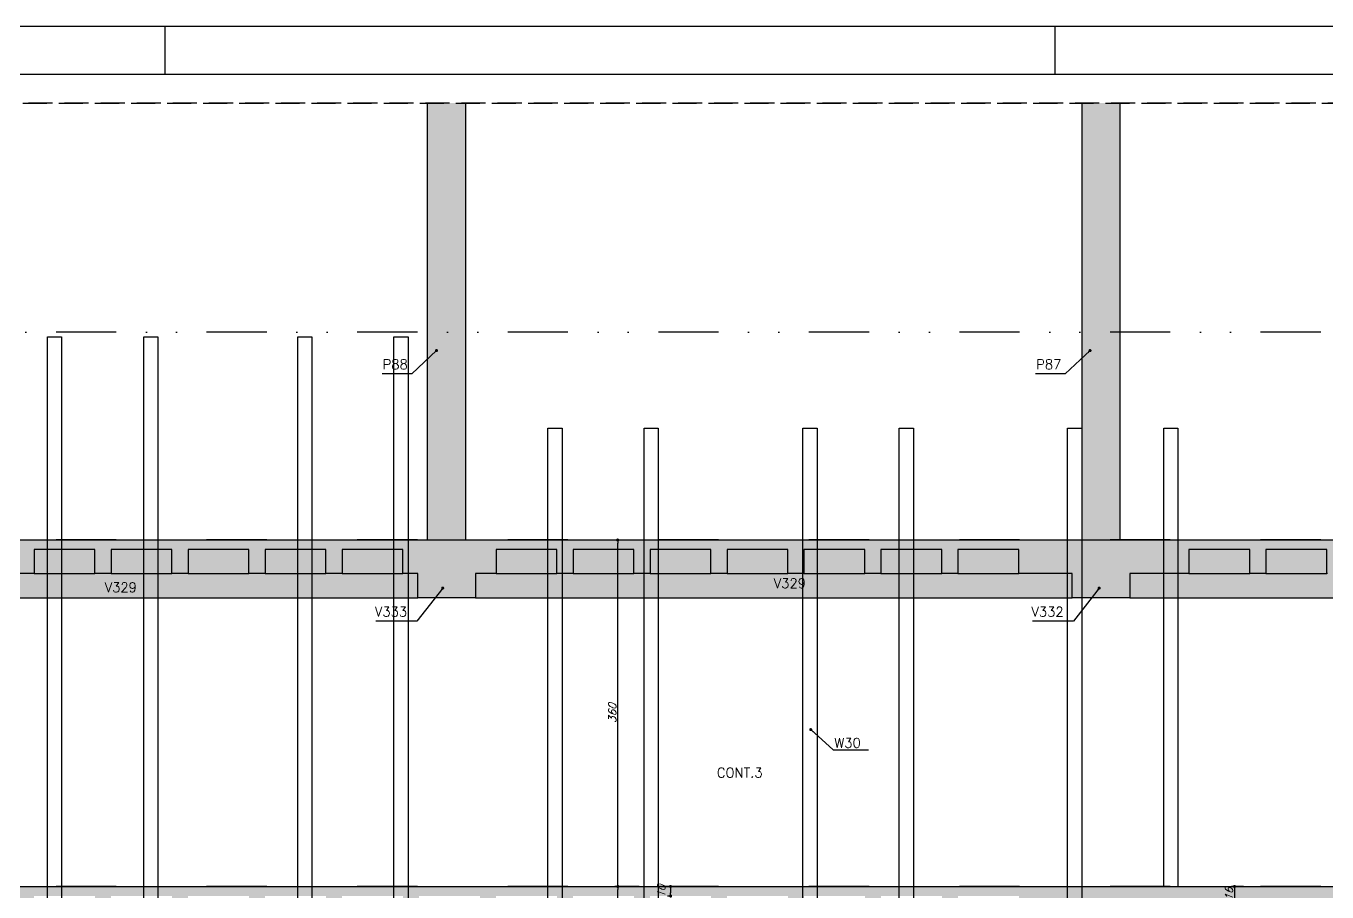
# Model space of a CAD drawing. Header units: millimetres. Extents: x 0 to 7795, y 0 to 4500.
# Drawn here: x 3951 to 5303, y 3600 to 4500 of the extents above; entities that cross this region are included whole.
import ezdxf

# ---------------------------------------------------------------- set-up
doc = ezdxf.new("R2010")
doc.units = ezdxf.units.MM
doc.header["$LTSCALE"] = 50
doc.linetypes.add('DASHED', pattern=[0.75, 0.5, -0.25])
doc.linetypes.add('DIVIDE2', pattern=[0.625, 0.25, -0.125, 0, -0.125, 0, -0.125])
for name, color, linetype in [('F-CORTE', 4, 'Continuous'), ('F-COTAS', 106, 'Continuous'), ('F-EIXOS-DET', 1, 'Continuous'), ('F-FUNDAÇÃO-VISTA', 253, 'Continuous'), ('F-LEADER', 1, 'Continuous'), ('F-MARGEM', 1, 'Continuous'), ('F-SOLIDO-CORTE', 71, 'Continuous'), ('F-TEXTO-YELLOW', 2, 'Continuous'), ('F-VISTA', 2, 'Continuous'), ('F-VISTA SÓLIDO 1', 254, 'Continuous'), ('F-VISTA SÓLIDO 3', 252, 'Continuous')]:
    doc.layers.add(name, color=color, linetype=linetype)
doc.styles.add('CP-TEXT-INCL', font='simplex.shx', dxfattribs={"oblique": 20})
doc.styles.add('MCP', font='simplex.shx')
doc.dimstyles.new('CP-COTAS-50', dxfattribs={"dimscale": 0.64, "dimtxt": 12.5, "dimasz": 5, "dimexe": 5, "dimexo": 5, "dimgap": 2.5, "dimtad": 1, "dimdec": 1, "dimdsep": 46, "dimtxsty": 'CP-TEXT-INCL', "dimblk1": 'DOT', "dimblk2": 'DOT', "dimsah": 1, "dimcen": 9, "dimclrd": 256, "dimclre": 256, "dimclrt": 256, "dimadec": 0, "dimazin": 0, "dimtfac": 1, "dimtdec": 1, "dimtmove": 2, "dimatfit": 3, "dimldrblk": 'DOT', "dimfxl": 5, "dimtolj": 1, "dimarcsym": 0})

# ---------------------------------------------------------------- blocks, each defined once
blk = doc.blocks.new('_DOT')
at = {"color": 0, "linetype": 'ByBlock'}
blk.add_line((-0.5, 0), (-1, 0), dxfattribs=at)
at = {"color": 0, "linetype": 'ByBlock', "const_width": 0.5}
blk.add_lwpolyline([(-0.25, 0, 1), (0.25, 0, 1)], format="xyb", close=True, dxfattribs=at)
blk = doc.blocks.new('A0-2L_900')
at = {"layer": 'F-MARGEM', "color": 2}
for p, q in [((81.9, 90), (81.9, 89)), ((100.4, 90), (100.4, 89))]:
    blk.add_line(p, q, dxfattribs=at)
blk.add_lwpolyline([(155.9, 0), (0, 0), (0, 90), (155.9, 90)], close=True, dxfattribs=at)
at = {"layer": 'F-MARGEM', "color": 7}
blk.add_lwpolyline([(2.5, 89), (154.9, 89), (154.9, 1), (2.5, 1)], close=True, dxfattribs=at)
blk = doc.blocks.new('*D94')
at = {"layer": 'DEFPOINTS', "color": 0, "transparency": 16777216}
for p in [(5219.2, 3605.9), (5206.5, 3589.9), (5219.2, 3589.9)]:
    blk.add_point(p, dxfattribs=at)
at = {"layer": 'F-COTAS', "lineweight": -2, "transparency": 16777216}
for p, q in [((5216, 3605.9), (5203.3, 3605.9)), ((5206.5, 3602.7), (5206.5, 3593.1)), ((5216, 3589.9), (5203.3, 3589.9))]:
    blk.add_line(p, q, dxfattribs=at)
at = {"layer": 'F-COTAS', "lineweight": -2, "transparency": 16777216, "xscale": 3.2, "yscale": 3.2, "zscale": 3.2}
for p, rotation in [((5206.5, 3605.9), 90), ((5206.5, 3589.9), 270)]:
    blk.add_blockref('_DOT', p, dxfattribs=dict(at, rotation=rotation))
at = {"layer": 'F-COTAS', "transparency": 16777216, "insert": (5200.9, 3597.9), "char_height": 8, "attachment_point": 5, "rotation": 90, "style": 'CP-TEXT-INCL'}
blk.add_mtext('\\A1;16', dxfattribs=at)
blk = doc.blocks.new('*D95')
at = {"layer": 'DEFPOINTS', "color": 0, "transparency": 16777216}
for p in [(4565.7, 3605.9), (4569.8, 3605.9), (4573.9, 3299.9)]:
    blk.add_point(p, dxfattribs=at)
at = {"layer": 'F-COTAS', "lineweight": -2, "transparency": 16777216}
for p, q in [((4566.6, 3605.9), (4562.5, 3605.9)), ((4565.7, 3303.1), (4565.7, 3602.7)), ((4570.7, 3299.9), (4562.5, 3299.9))]:
    blk.add_line(p, q, dxfattribs=at)
at = {"layer": 'F-COTAS', "lineweight": -2, "transparency": 16777216, "xscale": 3.2, "yscale": 3.2, "zscale": 3.2}
for p, rotation in [((4565.7, 3605.9), 90), ((4565.7, 3299.9), 270)]:
    blk.add_blockref('_DOT', p, dxfattribs=dict(at, rotation=rotation))
at = {"layer": 'F-COTAS', "transparency": 16777216, "insert": (4560.1, 3452.9), "char_height": 8, "attachment_point": 5, "rotation": 90, "style": 'CP-TEXT-INCL'}
blk.add_mtext('\\A1;306', dxfattribs=at)
blk = doc.blocks.new('*D96')
at = {"layer": 'DEFPOINTS', "color": 0, "transparency": 16777216}
for p in [(4620.6, 3595.9), (4623.8, 3605.9), (4623.8, 3595.9)]:
    blk.add_point(p, dxfattribs=at)
at = {"layer": 'F-COTAS', "lineweight": -2, "transparency": 16777216}
for p, q in [((4620.6, 3605.9), (4617.4, 3605.9)), ((4620.6, 3595.9), (4617.4, 3595.9)), ((4620.6, 3602.7), (4620.6, 3599.1))]:
    blk.add_line(p, q, dxfattribs=at)
at = {"layer": 'F-COTAS', "lineweight": -2, "transparency": 16777216, "xscale": 3.2, "yscale": 3.2, "zscale": 3.2}
for p, rotation in [((4620.6, 3605.9), 90), ((4620.6, 3595.9), 270)]:
    blk.add_blockref('_DOT', p, dxfattribs=dict(at, rotation=rotation))
at = {"layer": 'F-COTAS', "transparency": 16777216, "insert": (4611, 3600.9), "char_height": 8, "attachment_point": 5, "rotation": 90, "style": 'CP-TEXT-INCL'}
blk.add_mtext('\\A1;10', dxfattribs=at)
blk = doc.blocks.new('*D97')
at = {"layer": 'DEFPOINTS', "color": 0, "transparency": 16777216}
for p in [(4565.7, 3965.9), (4591.2, 3965.9), (4591.2, 3605.9)]:
    blk.add_point(p, dxfattribs=at)
at = {"layer": 'F-COTAS', "lineweight": -2, "transparency": 16777216}
for p, q in [((4588, 3965.9), (4562.5, 3965.9)), ((4565.7, 3609.1), (4565.7, 3962.7)), ((4588, 3605.9), (4562.5, 3605.9))]:
    blk.add_line(p, q, dxfattribs=at)
at = {"layer": 'F-COTAS', "lineweight": -2, "transparency": 16777216, "xscale": 3.2, "yscale": 3.2, "zscale": 3.2}
for p, rotation in [((4565.7, 3965.9), 90), ((4565.7, 3605.9), 270)]:
    blk.add_blockref('_DOT', p, dxfattribs=dict(at, rotation=rotation))
at = {"layer": 'F-COTAS', "transparency": 16777216, "insert": (4560.1, 3785.9), "char_height": 8, "attachment_point": 5, "rotation": 90, "style": 'CP-TEXT-INCL'}
blk.add_mtext('\\A1;360', dxfattribs=at)

msp = doc.modelspace()

# ---------------------------------------------------------------- hatches: boundary and pattern name
at = {"layer": 'F-SOLIDO-CORTE'}
h = msp.add_hatch(color=256, dxfattribs=at)
h.dxf.hatch_style = 1
h.paths.add_polyline_path([(5070.81, 3589.95), (5080.64, 3589.95), (5110.27, 3589.95), (5135.21, 3589.95), (5290.58, 3589.95), (5295.31, 3589.95), (5295.31, 3557.63), (5295.31, 3299.95), (5295.31, 3256.36), (5295.31, 3062.95), (5276.31, 3043.95), (5135.21, 3043.95), (5110.02, 3043.95), (5089.81, 3043.95), (5070.81, 3062.95), (5070.81, 3097.27), (5070.81, 3299.95), (5070.81, 3381.24)], flags=16)
h.paths.add_polyline_path([(4982.44, 3595.95), (4982.44, 3576.86), (4982.44, 3570.95), (4984.51, 3570.95), (4988.04, 3570.95), (4989.71, 3570.95), (5010.81, 3570.95), (5030.97, 3570.95), (5043.67, 3570.95), (5045.44, 3570.95), (5051.81, 3570.95), (5051.81, 3524.65), (5051.81, 3299.95), (5035.4, 3299.95), (5030.97, 3299.95), (4835.03, 3299.95), (4486.28, 3299.95), (4471.97, 3299.95), (4453.44, 3299.95), (4434.9, 3299.95), (4423.9, 3299.95), (4422.17, 3299.95), (4416.58, 3299.95), (4396.42, 3299.95), (4388.5, 3299.95), (4378.32, 3299.95), (4367.83, 3299.95), (4359.05, 3299.95), (4353.46, 3299.95), (4132.31, 3299.95), (4116.6, 3299.95), (3784.58, 3299.95), (3780.38, 3299.95), (3744.15, 3299.95), (3720.21, 3299.95), (3712.31, 3299.95), (3712.31, 3381.24), (3712.31, 3570.95), (3720.21, 3570.95), (3744.15, 3570.95), (3759.81, 3570.95), (3796.66, 3570.95), (3799.19, 3570.95), (3799.19, 3590.03), (3799.19, 3595.95), (3862.44, 3595.95), (3862.44, 3576.86), (3862.44, 3570.95), (3873.94, 3570.95), (3879.19, 3570.95), (3879.19, 3590.03), (3879.19, 3595.95), (3942.44, 3595.95), (3942.44, 3576.86), (3942.44, 3570.95), (3944.73, 3570.95), (3956.97, 3570.95), (3959.19, 3570.95), (3959.19, 3590.03), (3959.19, 3595.95), (4022.44, 3595.95), (4022.44, 3576.86), (4022.44, 3570.95), (4024.01, 3570.95), (4033.94, 3570.95), (4036.97, 3570.95), (4039.19, 3570.95), (4039.19, 3590.03), (4039.19, 3595.95), (4102.44, 3595.95), (4102.44, 3576.86), (4102.44, 3570.95), (4104.05, 3570.95), (4113.94, 3570.95), (4116.97, 3570.95), (4119.19, 3570.95), (4119.19, 3590.03), (4119.19, 3595.95), (4132.31, 3595.95), (4182.44, 3595.95), (4182.44, 3576.86), (4182.44, 3570.95), (4184.76, 3570.95), (4188.67, 3570.95), (4193.34, 3570.95), (4196.97, 3570.95), (4199.19, 3570.95), (4199.19, 3590.03), (4199.19, 3595.95), (4262.44, 3595.95), (4262.44, 3576.86), (4262.44, 3570.95), (4264.18, 3570.95), (4268.86, 3570.95), (4279.19, 3570.95), (4279.19, 3590.03), (4279.19, 3595.95), (4342.44, 3595.95), (4342.44, 3576.86), (4342.44, 3570.95), (4345.55, 3570.95), (4347.45, 3570.95), (4353.46, 3570.95), (4359.19, 3570.95), (4359.19, 3590.03), (4359.19, 3595.95), (4367.83, 3595.95), (4378.32, 3595.95), (4388.5, 3595.95), (4396.42, 3595.95), (4416.58, 3595.95), (4422.44, 3595.95), (4422.44, 3576.86), (4422.44, 3570.95), (4425.32, 3570.95), (4426.89, 3570.95), (4428.67, 3570.95), (4439.19, 3570.95), (4439.19, 3590.03), (4439.19, 3595.95), (4453.44, 3595.95), (4471.97, 3595.95), (4486.28, 3595.95), (4502.44, 3595.95), (4502.44, 3576.86), (4502.44, 3570.95), (4504.35, 3570.95), (4505.85, 3570.95), (4508.67, 3570.95), (4519.19, 3570.95), (4519.19, 3590.03), (4519.19, 3595.95), (4582.44, 3595.95), (4582.44, 3576.86), (4582.44, 3570.95), (4584.89, 3570.95), (4599.19, 3570.95), (4599.19, 3590.03), (4599.19, 3595.95), (4662.44, 3595.95), (4662.44, 3576.86), (4662.44, 3570.95), (4664.42, 3570.95), (4679.19, 3570.95), (4679.19, 3590.03), (4679.19, 3595.95), (4742.44, 3595.95), (4742.44, 3576.86), (4742.44, 3570.95), (4744.42, 3570.95), (4759.19, 3570.95), (4759.19, 3590.03), (4759.19, 3595.95), (4822.44, 3595.95), (4822.44, 3576.86), (4822.44, 3570.95), (4824.51, 3570.95), (4839.19, 3570.95), (4839.19, 3590.03), (4839.19, 3595.95), (4902.44, 3595.95), (4902.44, 3576.86), (4902.44, 3570.95), (4904.42, 3570.95), (4919.19, 3570.95), (4919.19, 3590.03), (4919.19, 3595.95)], flags=16)
h.paths.add_polyline_path([(5314.31, 3589.95), (5324.89, 3589.95), (5327.59, 3589.95), (5404.81, 3589.95), (5431.36, 3589.95), (5578.81, 3589.95), (5578.81, 3563.15), (5578.81, 3299.95), (5578.81, 3261.34), (5578.81, 3062.95), (5559.81, 3043.95), (5552.26, 3043.95), (5475.05, 3043.95), (5461.77, 3043.95), (5333.31, 3043.95), (5314.31, 3062.95), (5314.31, 3067.53), (5314.31, 3299.95), (5314.31, 3348.27)], flags=16)
h.paths.add_polyline_path([(3712.31, 3605.95), (3712.31, 3264.95), (3744.15, 3264.95), (3759.81, 3264.95), (3791.92, 3264.95), (3799.19, 3264.95), (3799.19, 3284.03), (3799.19, 3289.95), (3862.44, 3289.95), (3862.44, 3270.86), (3862.44, 3264.95), (3869.97, 3264.95), (3879.19, 3264.95), (3879.19, 3284.03), (3879.19, 3289.95), (3942.44, 3289.95), (3942.44, 3270.86), (3942.44, 3264.95), (3943.94, 3264.95), (3959.19, 3264.95), (3959.19, 3284.03), (3959.19, 3289.95), (4022.44, 3289.95), (4022.44, 3270.86), (4022.44, 3264.95), (4023.95, 3264.95), (4039.19, 3264.95), (4039.19, 3284.03), (4039.19, 3289.95), (4102.44, 3289.95), (4102.44, 3270.86), (4102.44, 3264.95), (4104.01, 3264.95), (4119.19, 3264.95), (4119.19, 3284.03), (4119.19, 3289.95), (4132.31, 3289.95), (4182.44, 3289.95), (4182.44, 3270.86), (4182.44, 3264.95), (4183.95, 3264.95), (4199.19, 3264.95), (4199.19, 3284.03), (4199.19, 3289.95), (4262.44, 3289.95), (4262.44, 3270.86), (4262.44, 3264.95), (4264.01, 3264.95), (4279.19, 3264.95), (4279.19, 3284.03), (4279.19, 3289.95), (4342.44, 3289.95), (4342.44, 3270.86), (4342.44, 3264.95), (4344.88, 3264.95), (4347.45, 3264.95), (4353.46, 3264.95), (4359.19, 3264.95), (4359.19, 3284.03), (4359.19, 3289.95), (4367.83, 3289.95), (4378.32, 3289.95), (4388.5, 3289.95), (4396.42, 3289.95), (4416.58, 3289.95), (4422.44, 3289.95), (4422.44, 3270.86), (4422.44, 3264.95), (4425.32, 3264.95), (4433.77, 3264.95), (4439.19, 3264.95), (4439.19, 3284.03), (4439.19, 3289.95), (4453.44, 3289.95), (4471.97, 3289.95), (4486.28, 3289.95), (4502.44, 3289.95), (4502.44, 3270.86), (4502.44, 3264.95), (4504.26, 3264.95), (4519.19, 3264.95), (4519.19, 3284.03), (4519.19, 3289.95), (4582.44, 3289.95), (4582.44, 3270.86), (4582.44, 3264.95), (4584.13, 3264.95), (4599.19, 3264.95), (4599.19, 3284.03), (4599.19, 3289.95), (4662.44, 3289.95), (4662.44, 3270.86), (4662.44, 3264.95), (4664.13, 3264.95), (4679.19, 3264.95), (4679.19, 3284.03), (4679.19, 3289.95), (4742.44, 3289.95), (4742.44, 3270.86), (4742.44, 3264.95), (4744.01, 3264.95), (4759.19, 3264.95), (4759.19, 3284.03), (4759.19, 3289.95), (4822.44, 3289.95), (4822.44, 3270.86), (4822.44, 3264.95), (4824.07, 3264.95), (4839.19, 3264.95), (4839.19, 3284.03), (4839.19, 3289.95), (4902.44, 3289.95), (4902.44, 3270.86), (4902.46, 3264.95), (4904.27, 3264.95), (4919.19, 3264.95), (4919.19, 3284.03), (4919.19, 3289.95), (4982.44, 3289.95), (4982.44, 3270.86), (4982.44, 3264.95), (4984.27, 3264.95), (4987.28, 3264.95), (4989.71, 3264.95), (5010.81, 3264.95), (5030.97, 3264.95), (5035.4, 3264.95), (5051.81, 3264.95), (5051.81, 3226.62), (5051.81, 3023.95), (5065.77, 3023.95), (5070.81, 3023.95), (5080.64, 3023.95), (5110.27, 3023.95), (5135.21, 3023.95), (5290.58, 3023.95), (5295.31, 3023.95), (5311.31, 3023.95), (5314.31, 3023.95), (5461.77, 3023.95), (5475.05, 3023.95), (5552.26, 3023.95), (5578.81, 3023.95), (5597.81, 3023.95), (5597.81, 3062.55), (5597.81, 3283.95), (5615.51, 3283.95), (5624.1, 3283.95), (5643.08, 3283.95), (5815.94, 3283.95), (5824.81, 3283.95), (5824.81, 3286.18), (5824.81, 3299.95), (5815.94, 3299.95), (5643.08, 3299.95), (5624.1, 3299.95), (5615.51, 3299.95), (5597.81, 3299.95), (5597.81, 3342.74), (5597.81, 3589.95), (5615.51, 3589.95), (5624.1, 3589.95), (5643.08, 3589.95), (5815.94, 3589.95), (5818.84, 3589.95), (5824.81, 3589.95), (5824.81, 3592.18), (5824.81, 3605.95), (5818.84, 3605.95), (5815.94, 3605.95), (5643.08, 3605.95), (5624.1, 3605.95), (5615.51, 3605.95), (5597.81, 3605.95), (5595.16, 3605.95), (5578.81, 3605.95), (5431.36, 3605.95), (5404.81, 3605.95), (5327.59, 3605.95), (5324.89, 3605.95), (5314.31, 3605.95), (5311.31, 3605.95), (5295.31, 3605.95), (5290.58, 3605.95), (5135.21, 3605.95), (5110.02, 3605.95), (5080.64, 3605.95), (5070.81, 3605.95), (5065.77, 3605.95), (5051.81, 3605.95), (5043.67, 3605.95), (5030.97, 3605.95), (4835.03, 3605.95), (4486.28, 3605.95), (4471.97, 3605.95), (4453.44, 3605.95), (4434.9, 3605.95), (4422.17, 3605.95), (4416.58, 3605.95), (4396.42, 3605.95), (4388.5, 3605.95), (4378.32, 3605.95), (4367.83, 3605.95), (4359.05, 3605.95), (4353.46, 3605.95), (4132.31, 3605.95), (4116.6, 3605.95), (3784.58, 3605.95), (3780.38, 3605.95), (3744.15, 3605.95)])
h.paths.add_polyline_path([(3712.31, 3965.95), (3712.31, 3930.95), (3741.54, 3930.95), (3799.19, 3930.95), (3799.19, 3950.04), (3799.19, 3955.95), (3862.44, 3955.95), (3862.44, 3936.86), (3862.44, 3930.95), (3872.06, 3930.95), (3879.19, 3930.95), (3879.19, 3950.04), (3879.19, 3955.95), (3942.44, 3955.95), (3942.44, 3936.86), (3942.44, 3930.95), (3955.87, 3930.95), (3959.19, 3930.95), (3959.19, 3950.04), (3959.19, 3955.95), (4022.44, 3955.95), (4022.44, 3936.86), (4022.44, 3930.95), (4029.25, 3930.95), (4032.06, 3930.95), (4035.87, 3930.95), (4039.19, 3930.95), (4039.19, 3950.04), (4039.19, 3955.95), (4056.02, 3955.95), (4073.05, 3955.95), (4088.36, 3955.95), (4102.44, 3955.95), (4102.44, 3936.86), (4102.44, 3930.95), (4112.06, 3930.95), (4115.87, 3930.95), (4119.19, 3930.95), (4119.19, 3950.04), (4119.19, 3955.95), (4182.44, 3955.95), (4182.44, 3936.86), (4182.44, 3930.95), (4184.72, 3930.95), (4199.19, 3930.95), (4199.19, 3950.04), (4199.19, 3955.95), (4262.44, 3955.95), (4262.44, 3936.86), (4262.44, 3930.95), (4267.69, 3930.95), (4279.19, 3930.95), (4279.19, 3950.04), (4279.19, 3955.95), (4342.44, 3955.95), (4342.44, 3936.86), (4342.44, 3930.95), (4346.33, 3930.95), (4349.81, 3930.95), (4357.81, 3930.95), (4357.81, 3905.95), (4363.18, 3905.95), (4370.51, 3905.95), (4379.43, 3905.95), (4388.12, 3905.95), (4405.11, 3905.95), (4413.64, 3905.95), (4417.81, 3905.95), (4417.81, 3930.95), (4421.74, 3930.95), (4425.42, 3930.95), (4439.19, 3930.95), (4439.19, 3950.04), (4439.19, 3955.95), (4444.22, 3955.95), (4468.74, 3955.95), (4502.44, 3955.95), (4502.44, 3936.86), (4502.44, 3930.95), (4504.54, 3930.95), (4506.91, 3930.95), (4519.19, 3930.95), (4519.19, 3950.04), (4519.19, 3955.95), (4582.44, 3955.95), (4582.44, 3936.86), (4582.44, 3930.95), (4584.04, 3930.95), (4599.19, 3930.95), (4599.19, 3950.04), (4599.19, 3955.95), (4662.44, 3955.95), (4662.44, 3936.86), (4662.44, 3930.95), (4679.19, 3930.95), (4679.19, 3950.04), (4679.19, 3955.95), (4742.44, 3955.95), (4742.44, 3936.86), (4742.44, 3930.95), (4759.19, 3930.95), (4759.19, 3950.04), (4759.19, 3955.95), (4764.14, 3955.95), (4822.44, 3955.95), (4822.44, 3936.86), (4822.44, 3930.95), (4839.19, 3930.95), (4839.19, 3950.04), (4839.19, 3955.95), (4902.44, 3955.95), (4902.44, 3936.86), (4902.44, 3930.95), (4905.89, 3930.95), (4919.19, 3930.95), (4919.19, 3950.04), (4919.19, 3955.95), (4982.44, 3955.95), (4982.44, 3936.86), (4982.44, 3930.95), (4986.91, 3930.95), (5002.3, 3930.95), (5004.8, 3930.95), (5033.88, 3930.95), (5037.81, 3930.95), (5037.81, 3905.95), (5043.18, 3905.95), (5050.51, 3905.95), (5059.43, 3905.95), (5068.12, 3905.95), (5085.11, 3905.95), (5093.64, 3905.95), (5097.81, 3905.95), (5097.81, 3930.95), (5103.22, 3930.95), (5113.69, 3930.95), (5154.71, 3930.95), (5159.19, 3930.95), (5159.19, 3950.04), (5159.19, 3955.95), (5196.23, 3955.95), (5222.44, 3955.95), (5222.44, 3936.86), (5222.44, 3930.95), (5239.19, 3930.95), (5239.19, 3950.04), (5239.19, 3955.95), (5302.44, 3955.95), (5302.44, 3936.86), (5302.44, 3930.95), (5319.19, 3930.95), (5319.19, 3950.04), (5319.19, 3955.95), (5382.44, 3955.95), (5382.44, 3936.86), (5382.44, 3930.95), (5399.19, 3930.95), (5399.19, 3950.04), (5399.19, 3955.95), (5462.44, 3955.95), (5462.44, 3936.86), (5462.44, 3930.95), (5479.19, 3930.95), (5479.19, 3950.04), (5479.19, 3955.95), (5542.44, 3955.95), (5542.44, 3936.86), (5542.44, 3930.95), (5544.14, 3930.95), (5559.19, 3930.95), (5559.19, 3950.04), (5559.19, 3955.95), (5622.44, 3955.95), (5622.44, 3936.86), (5622.44, 3930.95), (5624.14, 3930.95), (5639.19, 3930.95), (5639.19, 3950.04), (5639.19, 3955.95), (5702.44, 3955.95), (5702.44, 3936.86), (5702.44, 3930.95), (5705.16, 3930.95), (5715.3, 3930.95), (5727.81, 3930.95), (5727.81, 3905.95), (5773.49, 3905.95), (5787.81, 3905.95), (5787.81, 3920.28), (5787.81, 3935.95), (5792.99, 3935.95), (5824.81, 3935.95), (5824.81, 3938.05), (5824.81, 3950.95), (5792.99, 3950.95), (5787.81, 3950.95), (5787.81, 3965.95), (5773.49, 3965.95), (5727.81, 3965.95), (5481.27, 3965.95), (5469.09, 3965.95), (5196.23, 3965.95), (5109.88, 3965.95), (5106.77, 3965.95), (5101.74, 3965.95), (5097.81, 3965.95), (5092.44, 3965.95), (5085.11, 3965.95), (5068.12, 3965.95), (5059.43, 3965.95), (5050.51, 3965.95), (5043.18, 3965.95), (5037.81, 3965.95), (5033.88, 3965.95), (4764.14, 3965.95), (4747.73, 3965.95), (4468.06, 3965.95), (4444.22, 3965.95), (4441.1, 3965.95), (4421.74, 3965.95), (4417.81, 3965.95), (4412.44, 3965.95), (4405.11, 3965.95), (4388.12, 3965.95), (4379.43, 3965.95), (4370.51, 3965.95), (4363.18, 3965.95), (4357.81, 3965.95), (4088.36, 3965.95), (4073.05, 3965.95), (4056.02, 3965.95), (3862.51, 3965.95), (3799.63, 3965.95)])
at = {"layer": 'F-VISTA SÓLIDO 1'}
h = msp.add_hatch(color=256, dxfattribs=at)
h.dxf.hatch_style = 1
h.paths.add_polyline_path([(4407.81, 4420), (4367.81, 4420), (4367.81, 4181.95), (4367.81, 3965.95), (4370.51, 3965.95), (4379.43, 3965.95), (4388.12, 3965.95), (4405.11, 3965.95), (4407.81, 3965.95), (4407.81, 4181.95)])
h = msp.add_hatch(color=256, dxfattribs=at)
h.dxf.hatch_style = 1
h.paths.add_polyline_path([(5087.81, 4420), (5047.81, 4420), (5047.81, 4181.95), (5047.81, 3965.95), (5050.51, 3965.95), (5059.43, 3965.95), (5068.12, 3965.95), (5085.11, 3965.95), (5087.81, 3965.95), (5087.81, 4181.95)])
h = msp.add_hatch(color=256, dxfattribs=at)
h.dxf.hatch_style = 1
h.paths.add_polyline_path([(4357.81, 3930.95), (3712.31, 3930.95), (3712.31, 3905.95), (4357.81, 3905.95)])
h = msp.add_hatch(color=256, dxfattribs=at)
h.dxf.hatch_style = 1
h.paths.add_polyline_path([(5037.81, 3930.95), (4417.81, 3930.95), (4417.81, 3905.95), (5037.81, 3905.95)])
h = msp.add_hatch(color=256, dxfattribs=at)
h.dxf.hatch_style = 1
h.paths.add_polyline_path([(5727.81, 3930.95), (5097.81, 3930.95), (5097.81, 3905.95), (5727.81, 3905.95)])
at = {"layer": 'F-VISTA SÓLIDO 3'}
h = msp.add_hatch(color=256, dxfattribs=at)
h.dxf.hatch_style = 1
h.paths.add_polyline_path([(4022.44, 3955.95), (3959.19, 3955.95), (3959.19, 3950.04), (3959.19, 3930.95), (4022.44, 3930.95), (4022.44, 3936.86)])
h = msp.add_hatch(color=256, dxfattribs=at)
h.dxf.hatch_style = 1
h.paths.add_polyline_path([(4102.44, 3955.95), (4088.36, 3955.95), (4073.05, 3955.95), (4056.02, 3955.95), (4039.19, 3955.95), (4039.19, 3950.04), (4039.19, 3930.95), (4086.77, 3930.95), (4102.44, 3930.95), (4102.44, 3936.86)])
h = msp.add_hatch(color=256, dxfattribs=at)
h.dxf.hatch_style = 1
h.paths.add_polyline_path([(4182.44, 3936.86), (4182.44, 3955.95), (4119.19, 3955.95), (4119.19, 3950.04), (4119.19, 3930.95), (4182.44, 3930.95)])
h = msp.add_hatch(color=256, dxfattribs=at)
h.dxf.hatch_style = 1
h.paths.add_polyline_path([(4262.44, 3955.95), (4199.19, 3955.95), (4199.19, 3950.04), (4199.19, 3930.95), (4262.44, 3930.95), (4262.44, 3936.86)])
h = msp.add_hatch(color=256, dxfattribs=at)
h.dxf.hatch_style = 1
h.paths.add_polyline_path([(4342.44, 3955.95), (4279.19, 3955.95), (4279.19, 3950.04), (4279.19, 3930.95), (4342.44, 3930.95), (4342.44, 3936.86)])
h = msp.add_hatch(color=256, dxfattribs=at)
h.dxf.hatch_style = 1
h.paths.add_polyline_path([(4502.44, 3955.95), (4468.74, 3955.95), (4444.22, 3955.95), (4439.19, 3955.95), (4439.19, 3950.04), (4439.19, 3930.95), (4453.76, 3930.95), (4502.44, 3930.95), (4502.44, 3936.86)])
h = msp.add_hatch(color=256, dxfattribs=at)
h.dxf.hatch_style = 1
h.paths.add_polyline_path([(4582.44, 3955.95), (4519.19, 3955.95), (4519.19, 3950.04), (4519.19, 3930.95), (4582.44, 3930.95), (4582.44, 3936.86)])
h = msp.add_hatch(color=256, dxfattribs=at)
h.dxf.hatch_style = 1
h.paths.add_polyline_path([(4662.44, 3955.95), (4599.19, 3955.95), (4599.19, 3950.04), (4599.19, 3930.95), (4662.44, 3930.95), (4662.44, 3936.86)])
h = msp.add_hatch(color=256, dxfattribs=at)
h.dxf.hatch_style = 1
h.paths.add_polyline_path([(4742.44, 3955.95), (4679.19, 3955.95), (4679.19, 3950.04), (4679.19, 3930.95), (4742.44, 3930.95), (4742.44, 3936.86)])
h = msp.add_hatch(color=256, dxfattribs=at)
h.dxf.hatch_style = 1
h.paths.add_polyline_path([(4822.44, 3955.95), (4764.14, 3955.95), (4759.19, 3955.95), (4759.19, 3950.04), (4759.19, 3930.95), (4779.48, 3930.95), (4822.44, 3930.95), (4822.44, 3936.86)])
h = msp.add_hatch(color=256, dxfattribs=at)
h.dxf.hatch_style = 1
h.paths.add_polyline_path([(4902.44, 3955.95), (4839.19, 3955.95), (4839.19, 3950.04), (4839.19, 3930.95), (4902.44, 3930.95), (4902.44, 3936.86)])
h = msp.add_hatch(color=256, dxfattribs=at)
h.dxf.hatch_style = 1
h.paths.add_polyline_path([(4982.44, 3955.95), (4919.19, 3955.95), (4919.19, 3950.04), (4919.19, 3930.95), (4982.44, 3930.95), (4982.44, 3936.86)])
h = msp.add_hatch(color=256, dxfattribs=at)
h.dxf.hatch_style = 1
h.paths.add_polyline_path([(5222.44, 3955.95), (5196.23, 3955.95), (5159.19, 3955.95), (5159.19, 3950.04), (5159.19, 3930.95), (5222.44, 3930.95), (5222.44, 3936.86)])
h = msp.add_hatch(color=256, dxfattribs=at)
h.dxf.hatch_style = 1
h.paths.add_polyline_path([(5302.44, 3955.95), (5239.19, 3955.95), (5239.19, 3950.04), (5239.19, 3930.95), (5302.44, 3930.95), (5302.44, 3936.86)])

# ---------------------------------------------------------------- linework, layer by layer
at = {"color": 1, "linetype": 'DASHED'}
msp.add_lwpolyline([(3609.94, 4420), (6078.39, 4420), (6078.39, 2798.95), (3424.68, 2798.95), (3516.99, 3566.67), (3463.9, 3588.29), (3564.37, 3577.81), (3511.28, 3599.43)], close=True, dxfattribs=at)
msp.add_lwpolyline([(6078.39, 2798.95), (6078.39, 4420), (3609.94, 4420)], dxfattribs=at)
at = {"layer": 'F-CORTE'}
for points in [[(3862.51, 3965.95), (4056.02, 3965.95), (4073.05, 3965.95), (4088.36, 3965.95), (4357.81, 3965.95), (4363.18, 3965.95), (4370.51, 3965.95), (4379.43, 3965.95), (4388.12, 3965.95), (4405.11, 3965.95), (4412.44, 3965.95), (4417.81, 3965.95), (4421.74, 3965.95), (4441.1, 3965.95), (4444.22, 3965.95), (4468.06, 3965.95), (4747.73, 3965.95), (4764.14, 3965.95), (5033.88, 3965.95), (5037.81, 3965.95), (5043.18, 3965.95), (5050.51, 3965.95), (5059.43, 3965.95), (5068.12, 3965.95), (5085.11, 3965.95), (5092.44, 3965.95), (5097.81, 3965.95), (5101.74, 3965.95), (5106.77, 3965.95), (5109.88, 3965.95), (5196.23, 3965.95), (5469.09, 3965.95)], [(5303.09, 3930.95), (5302.44, 3930.95), (5302.44, 3936.86), (5302.44, 3955.95), (5239.19, 3955.95), (5239.19, 3950.04), (5239.19, 3930.95), (5223.8, 3930.95), (5223.78, 3930.95), (5223.67, 3930.95), (5223.62, 3930.95), (5222.44, 3930.95), (5222.44, 3936.86), (5222.44, 3955.95), (5196.23, 3955.95), (5159.19, 3955.95), (5159.19, 3950.04), (5159.19, 3930.95), (5154.71, 3930.95), (5113.69, 3930.95), (5103.22, 3930.95), (5097.81, 3930.95), (5097.81, 3905.95), (5093.64, 3905.95), (5085.11, 3905.95), (5068.12, 3905.95), (5059.43, 3905.95), (5050.51, 3905.95), (5043.18, 3905.95), (5038.82, 3905.95), (5037.81, 3905.95), (5037.81, 3930.95), (5033.88, 3930.95), (5004.8, 3930.95), (5002.3, 3930.95), (4986.91, 3930.95), (4983.78, 3930.95), (4983.67, 3930.95), (4983.62, 3930.95), (4983.08, 3930.95), (4983.07, 3930.95), (4982.44, 3930.95), (4982.44, 3936.86), (4982.44, 3955.95), (4919.19, 3955.95), (4919.19, 3950.04), (4919.19, 3930.95), (4905.89, 3930.95), (4902.44, 3930.95), (4902.44, 3936.86), (4902.44, 3955.95), (4839.19, 3955.95), (4839.19, 3950.04), (4839.19, 3930.95), (4823.8, 3930.95), (4823.78, 3930.95), (4823.73, 3930.95), (4823.72, 3930.95), (4823.48, 3930.95), (4822.44, 3930.95), (4822.44, 3936.86), (4822.44, 3955.95), (4764.14, 3955.95), (4759.19, 3955.95), (4759.19, 3950.04), (4759.19, 3930.95), (4743.72, 3930.95), (4743.66, 3930.95), (4743.62, 3930.95), (4743.44, 3930.95), (4743.2, 3930.95), (4742.44, 3930.95), (4742.44, 3936.86), (4742.44, 3955.95), (4679.19, 3955.95), (4679.19, 3950.04), (4679.19, 3930.95), (4663.72, 3930.95), (4663.66, 3930.95), (4663.62, 3930.95), (4663.52, 3930.95), (4662.44, 3930.95), (4662.44, 3936.86), (4662.44, 3955.95), (4599.19, 3955.95), (4599.19, 3950.04), (4599.19, 3930.95), (4584.04, 3930.95), (4583.66, 3930.95), (4583.62, 3930.95), (4583.52, 3930.95), (4582.44, 3930.95), (4582.44, 3936.86), (4582.44, 3955.95), (4519.19, 3955.95), (4519.19, 3950.04), (4519.19, 3930.95), (4506.91, 3930.95), (4504.54, 3930.95), (4503.8, 3930.95), (4503.67, 3930.95), (4503.62, 3930.95), (4503.61, 3930.95), (4502.44, 3930.95), (4502.44, 3936.86), (4502.44, 3955.95), (4468.74, 3955.95), (4444.22, 3955.95), (4439.19, 3955.95), (4439.19, 3950.04), (4439.19, 3930.95), (4425.42, 3930.95), (4421.74, 3930.95), (4417.81, 3930.95), (4417.81, 3905.95), (4413.64, 3905.95), (4405.11, 3905.95), (4388.12, 3905.95), (4379.43, 3905.95), (4370.51, 3905.95), (4363.18, 3905.95), (4358.82, 3905.95), (4357.81, 3905.95), (4357.81, 3930.95), (4349.81, 3930.95), (4346.33, 3930.95), (4342.44, 3930.95), (4342.44, 3936.86), (4342.44, 3955.95), (4279.19, 3955.95), (4279.19, 3950.04), (4279.19, 3930.95), (4267.69, 3930.95), (4262.44, 3930.95), (4262.44, 3936.86), (4262.44, 3955.95), (4199.19, 3955.95), (4199.19, 3950.04), (4199.19, 3930.95), (4184.72, 3930.95), (4182.44, 3930.95), (4182.44, 3936.86), (4182.44, 3955.95), (4119.19, 3955.95), (4119.19, 3950.04), (4119.19, 3930.95), (4115.87, 3930.95), (4112.06, 3930.95), (4102.44, 3930.95), (4102.44, 3936.86), (4102.44, 3955.95), (4088.36, 3955.95), (4073.05, 3955.95), (4056.02, 3955.95), (4039.19, 3955.95), (4039.19, 3950.04), (4039.19, 3930.95), (4035.87, 3930.95), (4032.06, 3930.95), (4029.25, 3930.95), (4022.44, 3930.95), (4022.44, 3936.86), (4022.44, 3955.95), (3959.19, 3955.95), (3959.19, 3950.04), (3959.19, 3930.95), (3955.87, 3930.95), (3942.44, 3930.95)], [(3784.58, 3605.95), (4116.6, 3605.95), (4132.31, 3605.95), (4353.46, 3605.95), (4359.05, 3605.95), (4367.83, 3605.95), (4378.32, 3605.95), (4388.5, 3605.95), (4396.42, 3605.95), (4416.58, 3605.95), (4422.17, 3605.95), (4434.9, 3605.95), (4453.44, 3605.95), (4471.97, 3605.95), (4486.28, 3605.95), (4835.03, 3605.95), (5030.97, 3605.95), (5043.67, 3605.95), (5051.81, 3605.95), (5065.77, 3605.95), (5070.81, 3605.95), (5080.64, 3605.95), (5110.02, 3605.95), (5135.21, 3605.95), (5290.58, 3605.95), (5295.31, 3605.95), (5311.31, 3605.95)]]:
    msp.add_lwpolyline(points, dxfattribs=at)
at = {"layer": 'F-EIXOS-DET', "color": 1, "linetype": 'DIVIDE2', "ltscale": 5}
for p, q in [((6078.39, 4181.95), (3581.32, 4181.95)), ((6078.39, 3965.95), (3555.35, 3965.95)), ((6078.39, 3605.95), (3512.07, 3605.95))]:
    msp.add_line(p, q, dxfattribs=at)
at = {"layer": 'F-FUNDAÇÃO-VISTA'}
for p, q in [((5133.11, 4081.95), (5147.81, 4081.95)), ((5133.11, 3605.95), (5133.11, 4081.95)), ((5147.81, 4081.95), (5147.81, 3605.95))]:
    msp.add_line(p, q, dxfattribs=at)
for points in [[(3973.11, 2798.95), (3973.11, 4176.95), (3987.81, 4176.95), (3987.81, 2798.95)], [(4073.11, 2798.95), (4073.11, 4176.95), (4087.81, 4176.95), (4087.81, 2798.95)], [(4233.08, 2798.95), (4233.08, 4176.95), (4247.78, 4176.95), (4247.78, 2798.95)], [(4333.08, 2798.95), (4333.08, 4176.95), (4347.78, 4176.95), (4347.78, 2798.95)], [(4493.11, 2798.95), (4493.11, 4081.95), (4507.81, 4081.95), (4507.81, 2798.95)], [(4593.11, 2798.95), (4593.11, 4081.95), (4607.81, 4081.95), (4607.81, 2798.95)], [(4758.11, 2798.95), (4758.11, 4081.95), (4772.81, 4081.95), (4772.81, 2798.95)], [(4858.11, 2798.95), (4858.11, 4081.95), (4872.81, 4081.95), (4872.81, 2798.95)], [(5033.11, 2798.95), (5033.11, 4081.95), (5047.81, 4081.95), (5047.81, 2798.95)]]:
    msp.add_lwpolyline(points, dxfattribs=at)
at = {"layer": 'F-VISTA', "linetype": 'Continuous'}
for p, q in [((4367.81, 4420), (4367.81, 4181.95)), ((4407.81, 4181.95), (4407.81, 4420)), ((5047.81, 4420), (5047.81, 4181.95)), ((5087.81, 4181.95), (5087.81, 4420)), ((4367.81, 4181.95), (4367.81, 3965.95)), ((4407.81, 3965.95), (4407.81, 4181.95)), ((5047.81, 4181.95), (5047.81, 3965.95)), ((5087.81, 3965.95), (5087.81, 4181.95)), ((3959.19, 3930.95), (4022.44, 3930.95)), ((4039.19, 3930.95), (4086.77, 3930.95)), ((4086.77, 3930.95), (4102.44, 3930.95)), ((4119.19, 3930.95), (4182.44, 3930.95)), ((4199.19, 3930.95), (4262.44, 3930.95)), ((4279.19, 3930.95), (4342.44, 3930.95)), ((4439.19, 3930.95), (4453.76, 3930.95)), ((4453.76, 3930.95), (4502.44, 3930.95)), ((4519.19, 3930.95), (4582.44, 3930.95)), ((4599.19, 3930.95), (4662.44, 3930.95)), ((4679.19, 3930.95), (4742.44, 3930.95)), ((4759.19, 3930.95), (4779.48, 3930.95)), ((4779.48, 3930.95), (4822.44, 3930.95)), ((4839.19, 3930.95), (4902.44, 3930.95)), ((4919.19, 3930.95), (4982.44, 3930.95)), ((5159.19, 3930.95), (5222.44, 3930.95)), ((5239.19, 3930.95), (5302.44, 3930.95)), ((3712.31, 3905.95), (4357.81, 3905.95)), ((4417.81, 3905.95), (5037.81, 3905.95)), ((5097.81, 3905.95), (5727.81, 3905.95))]:
    msp.add_line(p, q, dxfattribs=at)

# ---------------------------------------------------------------- block references
at = {"layer": 'F-MARGEM', "xscale": 50, "yscale": 50, "zscale": 50}
msp.add_blockref('A0-2L_900', (0, 0), dxfattribs=at)

# ---------------------------------------------------------------- texts
at = {"layer": 'F-TEXTO-YELLOW', "style": 'MCP'}
for s, p in [('P88', (4321.41, 4143.46)), ('P87', (5000.47, 4143.46)), ('V329', (4032.56, 3911.71)), ('V329', (4727.81, 3915.95)), ('V333', (4313.36, 3886.37)), ('V332', (4995.52, 3886.37)), ('W30', (4790.81, 3750)), ('CONT.3', (4668.62, 3719.12))]:
    msp.add_text(s, height=10, dxfattribs=at).set_placement(p)

# ---------------------------------------------------------------- dimensions: what is measured, and where the dimension line sits
at = {"layer": 'F-COTAS'}
for base, p1, p2, picture, middle in [((4565.68, 3965.95), (4591.16, 3605.95), (4591.16, 3965.95), '*D97', (4560.08, 3785.95)), ((4565.68, 3605.95), (4573.87, 3299.95), (4569.78, 3605.95), '*D95', (4560.08, 3452.95)), ((4620.56, 3595.95), (4623.77, 3605.95), (4623.77, 3595.95), '*D96', (4610.96, 3600.95)), ((5206.53, 3589.95), (5219.19, 3605.95), (5219.19, 3589.95), '*D94', (5200.93, 3597.95))]:
    dim = msp.add_linear_dim(base=base, p1=p1, p2=p2, angle=90, dimstyle='CP-COTAS-50', dxfattribs=at)
    dim.commit()
    dim.dimension.update_dxf_attribs({"geometry": picture, "text_midpoint": middle})

# ---------------------------------------------------------------- leaders
at = {"layer": 'F-LEADER'}
for points in [[(4377.34, 4162.74), (4351.68, 4138.67), (4320.81, 4138.67)], [(5056.4, 4162.74), (5030.74, 4138.67), (4999.87, 4138.67)], [(4383.78, 3915.96), (4357.03, 3881.57), (4314.33, 3881.57)], [(5065.94, 3915.96), (5039.19, 3881.57), (4996.49, 3881.57)], [(4766.23, 3768.86), (4789.36, 3747.86), (4826.06, 3747.86)]]:
    msp.add_leader(points, dimstyle='CP-COTAS-50', dxfattribs=at)

doc.saveas('drawing.dxf')
